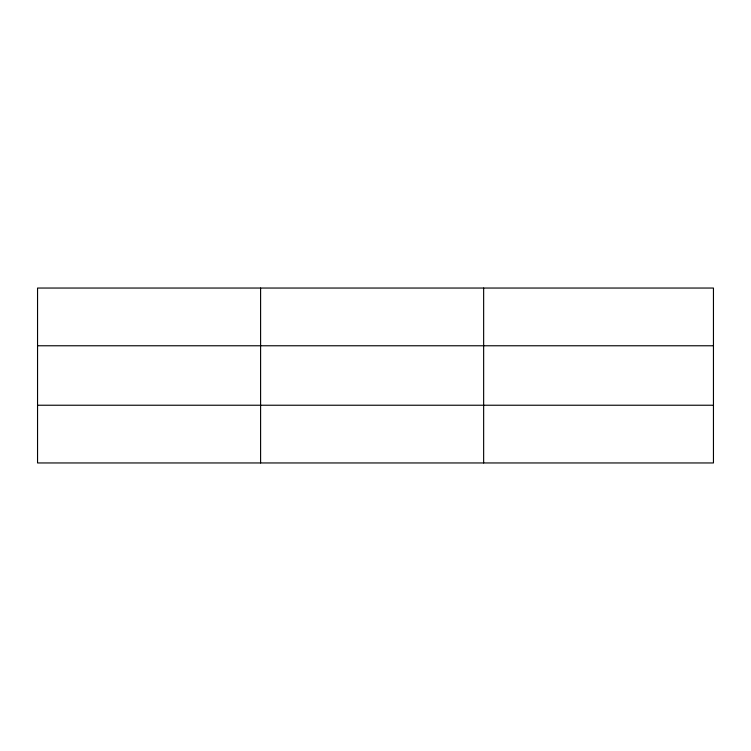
<?xml version="1.0" encoding="UTF-8"?>
<svg xmlns="http://www.w3.org/2000/svg" width="751" height="751" viewBox="0 0 751 751"><rect width="100%" height="100%" fill="white"/><g stroke="black" fill="none" stroke-linecap="round" stroke-linejoin="round"><path stroke-width="1.13" d="M260.597 288.046L260.597 462.954M483.644 288.046L483.644 462.954M713.45 405.23L713.45 462.954L37.55 462.954L37.55 288.046L713.45 288.046L713.45 405.23L37.55 405.23M37.55 345.77L713.45 345.77"/></g></svg>
